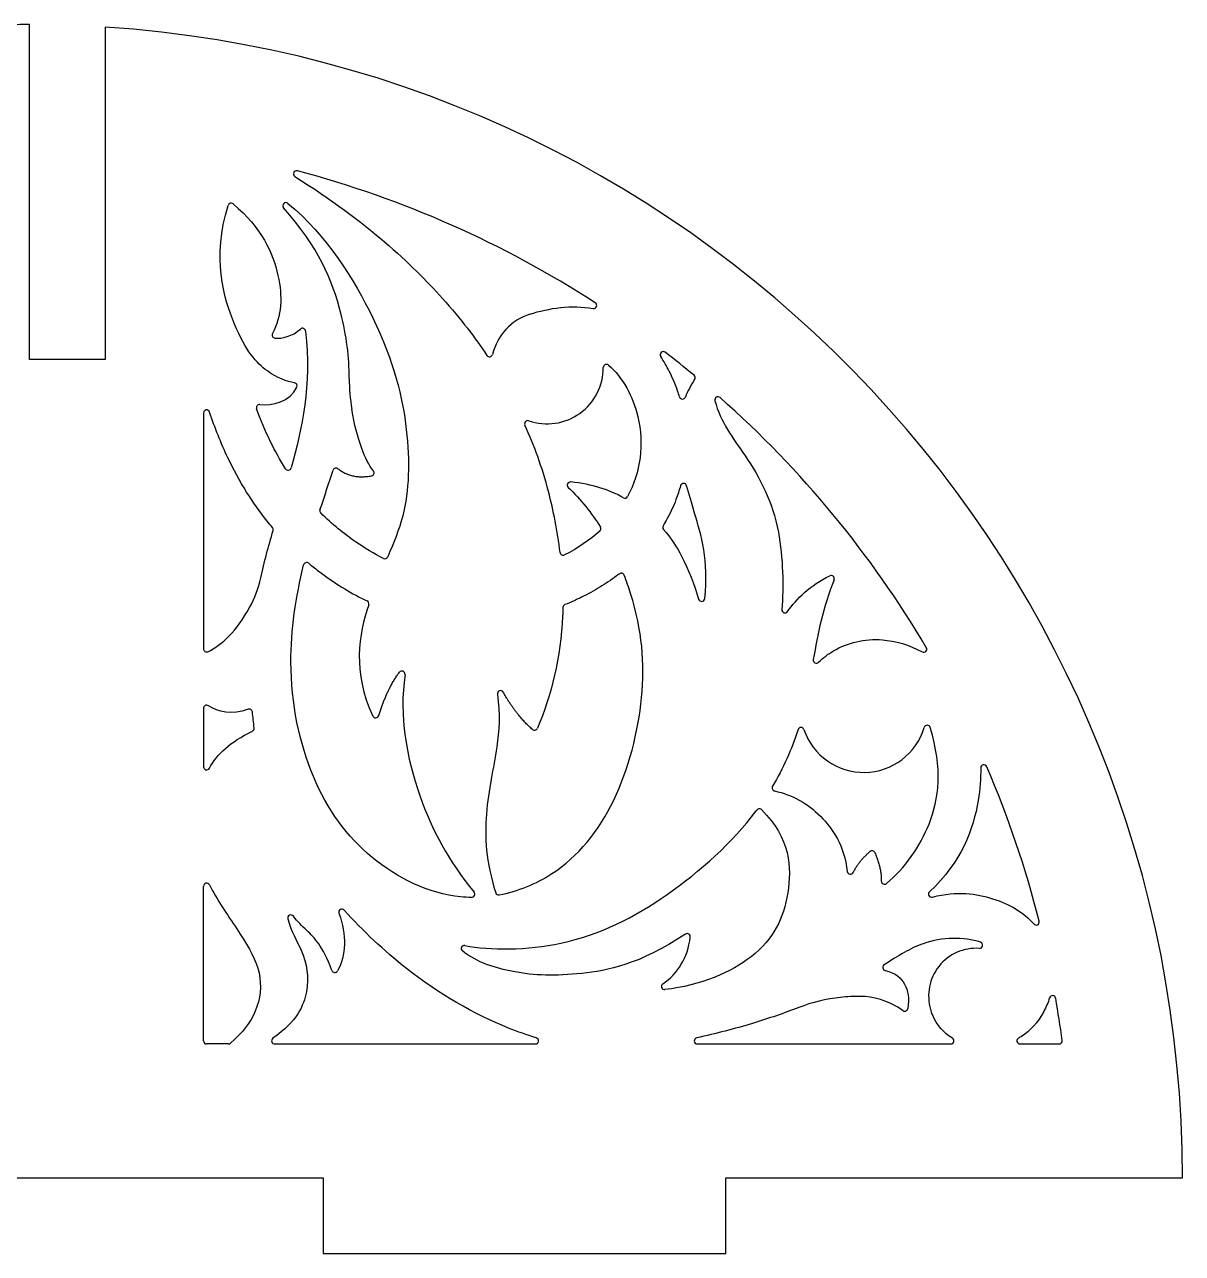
# Model space of a CAD drawing. Header units: millimetres. Extents: x -254 to 403, y -359 to 324.
# Drawn here: x 147.7 to 239.7, y -359 to -261.4 of the extents above; entities that cross this region are included whole.
import ezdxf

# ---------------------------------------------------------------- set-up
doc = ezdxf.new("R2010")
doc.units = ezdxf.units.MM
doc.header["$MEASUREMENT"] = 0
doc.layers.add('Layer 03', color=5, linetype='Continuous')

msp = doc.modelspace()

# ---------------------------------------------------------------- linework, layer by layer
at = {"layer": 'Layer 03'}
for p, q in [((148.065, -288.002), (148.065, -261.407)), ((154.065, -261.604), (154.065, -288.002)), ((154.065, -288.002), (148.065, -288.002)), ((161.882, -292.261), (161.882, -310.985)), ((161.882, -315.71), (161.882, -320.344)), ((161.882, -342.12), (161.882, -329.848)), ((163.872, -342.369), (162.131, -342.369)), ((167.544, -342.369), (188.253, -342.369)), ((201.124, -342.369), (221.254, -342.369)), ((226.755, -342.369), (229.857, -342.369)), ((127, -353.002), (171.382, -353.002)), ((171.382, -353.002), (171.382, -359.002)), ((203.382, -359.002), (203.382, -353.002)), ((203.382, -353.002), (239.659, -353.002)), ((171.382, -359.002), (203.382, -359.002))]:
    msp.add_line(p, q, dxfattribs=at)
for centre, radius, start, end in [((148.064, -353.002), 91.595, 89.99933, 93.91468), ((148.064, -353.002), 91.595, 360, 86.24343), ((169.276, -273.262), 0.249, 75.10354, 237.74734), ((148.064, -353.002), 82.763, 57.10786, 75.10354), ((164.07, -275.842), 0.249, 50.48018, 162.90689), ((168.432, -275.797), 0.249, 50.495, 221.9341), ((192.874, -283.716), 0.249, 259.52731, 57.10786), ((189.184, -288.654), 4.464, 107.86049, 166.40456), ((167.577, -286.061), 0.249, 152.9457, 264.65892), ((169.746, -285.773), 0.249, 6.48498, 132.85354), ((184.603, -287.546), 0.249, 213.37663, 346.40456), ((198.413, -287.63), 0.249, 52.39696, 213.54892), ((148.064, -353.002), 82.763, 50.36695, 52.39696), ((189.184, -288.654), 4.464, 250.93235, 0.19421), ((193.897, -288.638), 0.249, 49.43116, 180.19421), ((188.423, -289.516), 14.958, 180, 189.39809), ((200.697, -289.455), 0.249, 326.65696, 50.36695), ((169.08, -290.113), 0.249, 335.33851, 80.29552), ((166.33, -291.84), 0.249, 83.13962, 200.0552), ((199.94, -290.901), 0.249, 196.87292, 338.36984), ((202.759, -291.22), 0.249, 48.48183, 193.98978), ((148.064, -353.002), 82.763, 30.5894, 48.48183), ((162.131, -292.261), 0.249, 18.27945, 180), ((187.645, -293.108), 0.249, 70.93235, 204.33821), ((168.612, -296.547), 0.249, 212.2772, 344.51653), ((172.414, -296.877), 0.249, 52.20506, 162.49424), ((175.191, -296.999), 0.249, 280.88298, 39.00693), ((191.03, -297.981), 0.249, 84.64675, 226.16252), ((200.025, -298.095), 0.249, 14.99208, 164.44461), ((195.361, -298.768), 0.249, 241.39226, 331.91577), ((171.375, -300.015), 0.249, 161.57925, 225.0542), ((167.173, -301.509), 0.249, 343.99942, 40.34232), ((193.209, -301.45), 0.249, 311.58245, 32.3766), ((198.616, -301.342), 0.249, 148.61985, 221.55191), ((190.457, -303.306), 0.249, 186.81541, 297.10213), ((170.081, -304.381), 0.249, 50.38945, 166.18867), ((176.289, -303.583), 0.249, 243.34984, 336.75062), ((157.972, -303.499), 8.663, 330.91328, 347.63916), ((195.08, -305.226), 0.249, 20.82721, 127.60389), ((211.748, -305.403), 0.249, 338.01737, 115.96274), ((174.771, -307.41), 0.249, 341.63464, 64.37698), ((201.461, -306.968), 0.249, 195.75377, 353.61782), ((190.688, -307.707), 0.249, 111.92224, 178.85772), ((208.081, -307.889), 0.249, 175.45355, 325.01573), ((162.131, -310.985), 0.249, 180, 294.78717), ((219.095, -311.012), 0.249, 240.79403, 30.5894), ((210.579, -311.874), 0.249, 170.20356, 315.5508), ((177.645, -312.995), 0.249, 351.54228, 142.56655), ((185.478, -314.55), 0.249, 29.31526, 187.88914), ((162.131, -315.71), 0.249, 56.13614, 180), ((165.519, -316.02), 0.249, 5.39347, 110.24237), ((175.564, -316.218), 0.249, 205.28209, 342.36011), ((219.379, -317.309), 0.249, 16.74876, 163.2167), ((165.667, -317.295), 0.249, 295.7772, 7.91425), ((188.184, -317.201), 0.249, 229.21565, 336.9832), ((209.353, -317.476), 0.249, 18.69258, 162.13479), ((214.34, -315.789), 5.015, 198.69258, 343.2167), ((162.131, -320.344), 0.249, 180, 330.49273), ((223.883, -320.444), 0.249, 23.23994, 180.73651), ((148.064, -353.002), 82.763, 14.26247, 23.23994), ((207.305, -322.031), 0.249, 149.27611, 257.61134), ((206.036, -323.934), 0.249, 45.48107, 143.37652), ((214.994, -327.281), 0.249, 23.16873, 129.78858), ((213.272, -328.642), 0.249, 186.18208, 332.97303), ((162.131, -329.848), 0.249, 26.96135, 180), ((215.982, -329.438), 0.249, 178.07609, 310.61227), ((183.184, -330.479), 0.249, 269.28211, 38.76599), ((185.338, -330.283), 0.249, 198.08291, 280.96191), ((219.74, -330.461), 0.249, 133.16524, 284.99805), ((172.882, -331.908), 0.249, 42.0578, 199.57296), ((168.821, -332.369), 0.249, 37.11382, 194.69138), ((228.034, -332.674), 0.249, 220.80217, 14.26247), ((200.311, -333.848), 0.249, 352.76551, 123.47985), ((182.605, -334.787), 0.249, 78.24088, 231.90374), ((223.542, -334.526), 0.249, 266.2197, 71.53692), ((223.276, -338.546), 3.78, 86.2197, 196.68146), ((172.315, -336.438), 0.249, 200.55595, 330.9896), ((216.099, -336.281), 0.249, 122.13835, 257.47304), ((198.509, -337.805), 0.249, 125.07689, 276.72537), ((229.342, -338.775), 0.249, 9.92832, 162.53861), ((213.829, -351.5), 12.894, 95.98088, 111.12552), ((217.588, -339.519), 0.249, 234.61188, 350.01984), ((148.064, -353.002), 82.763, 7.57865, 9.92832), ((162.131, -342.12), 0.249, 180, 270), ((163.872, -342.12), 0.249, 270, 311.96866), ((167.544, -342.12), 0.249, 125.42189, 270), ((188.253, -342.12), 0.249, 270, 73.41326), ((201.124, -342.12), 0.249, 101.99168, 270), ((221.254, -342.12), 0.249, 270, 58.97298), ((226.755, -342.12), 0.249, 118.23785, 270), ((229.857, -342.12), 0.249, 270, 7.57865)]:
    msp.add_arc(centre, radius, start, end, dxfattribs=at)
for points, knots in [([(169.143, -273.472), (174.946, -277.134), (180.549, -282.442), (183.481, -286.295), (184.395, -287.683)], [657.411847, 657.411847, 657.411847, 657.411847, 667.590222, 673.842546, 673.842546, 673.842546, 673.842546]), ([(169.122, -289.868), (168.494, -289.761), (166.793, -289.105), (164.426, -286.4), (162.561, -279.9), (163.832, -275.769)], [573.713381, 573.713381, 573.713381, 573.713381, 578.844369, 584.823779, 590.641027, 590.641027, 590.641027, 590.641027]), ([(164.228, -275.65), (166.514, -277.535), (168.28, -281.54), (168.086, -284.516), (167.355, -285.948)], [541.897982, 541.897982, 541.897982, 541.897982, 548.014526, 553.98497, 553.98497, 553.98497, 553.98497]), ([(173.465, -289.516), (173.465, -287.827), (172.928, -283.605), (170.986, -279.013), (168.246, -275.963)], [805.804244, 805.804244, 805.804244, 805.804244, 811.163566, 818.971266, 818.971266, 818.971266, 818.971266]), ([(168.59, -275.605), (171.705, -278.173), (176.546, -286.022), (178.343, -293.78), (178.189, -299.711), (177, -302.559), (176.518, -303.681)], [819.71931, 819.71931, 819.71931, 819.71931, 827.661019, 837.393513, 847.126007, 852.51654, 852.51654, 852.51654, 852.51654]), ([(199.701, -290.974), (199.654, -290.817), (199.515, -290.39), (199.251, -289.703), (198.822, -288.777), (198.453, -288.141), (198.205, -287.768)], [112.78256, 112.78256, 112.78256, 112.78256, 113.274681, 114.134276, 114.998449, 116.346807, 116.346807, 116.346807, 116.346807]), ([(194.059, -288.448), (195.184, -289.412), (197.142, -293.071), (196.601, -296.972), (195.581, -298.885)], [604.447994, 604.447994, 604.447994, 604.447994, 610.853244, 619.634844, 619.634844, 619.634844, 619.634844]), ([(202.517, -291.281), (202.935, -292.956), (205.404, -296.086), (207.881, -300.751), (207.974, -306.092), (207.833, -307.87)], [21.595917, 21.595917, 21.595917, 21.595917, 26.873899, 34.104266, 39.943566, 39.943566, 39.943566, 39.943566]), ([(167.362, -301.347), (167.223, -301.183), (166.483, -300.287), (165.213, -298.493), (163.638, -295.603), (162.778, -293.424), (162.368, -292.183)], [465.101094, 465.101094, 465.101094, 465.101094, 465.751007, 468.602, 471.708672, 475.645352, 475.645352, 475.645352, 475.645352]), ([(190.21, -303.336), (190.007, -301.642), (189.267, -297.853), (188.147, -294.824), (187.418, -293.211)], [582.021513, 582.021513, 582.021513, 582.021513, 587.549154, 594.749109, 594.749109, 594.749109, 594.749109]), ([(199.785, -298.029), (199.681, -298.403), (199.387, -299.297), (198.903, -300.354), (198.518, -301.023), (198.403, -301.212)], [206.692329, 206.692329, 206.692329, 206.692329, 207.863817, 209.522037, 210.187722, 210.187722, 210.187722, 210.187722]), ([(201.709, -306.995), (202.045, -303.99), (201.134, -300.958), (200.448, -298.714), (200.266, -298.031)], [218.753599, 218.753599, 218.753599, 218.753599, 224.939971, 227.769509, 227.769509, 227.769509, 227.769509]), ([(176.178, -303.806), (175.454, -303.443), (173.825, -302.477), (172.118, -301.109), (171.199, -300.191)], [852.924078, 852.924078, 852.924078, 852.924078, 855.334843, 858.273346, 858.273346, 858.273346, 858.273346]), ([(198.429, -301.507), (199.015, -302.167), (200.004, -303.704), (200.893, -305.871), (201.221, -307.035)], [210.505948, 210.505948, 210.505948, 210.505948, 213.894546, 218.064787, 218.064787, 218.064787, 218.064787]), ([(183.181, -330.728), (182.892, -330.724), (180.058, -330.571), (174.819, -327.993), (170.169, -321.661), (168.315, -312.819), (169.217, -306.855), (169.84, -304.321)], [826.227105, 826.227105, 826.227105, 826.227105, 827.299624, 836.719137, 846.13865, 855.558164, 862.982004, 862.982004, 862.982004, 862.982004]), ([(170.24, -304.189), (170.319, -304.254), (170.688, -304.555), (171.347, -305.061), (172.501, -305.866), (173.673, -306.578), (174.576, -307.04), (174.879, -307.186)], [863.487274, 863.487274, 863.487274, 863.487274, 863.797244, 864.919342, 865.988958, 868.034246, 869.044811, 869.044811, 869.044811, 869.044811]), ([(185.385, -330.527), (186.871, -330.239), (190.699, -328.672), (194.916, -323.455), (197.17, -314.665), (196.706, -309.152), (195.5, -305.63), (195.312, -305.137)], [886.643565, 886.643565, 886.643565, 886.643565, 892.251821, 901.671336, 911.090851, 920.510365, 922.021862, 922.021862, 922.021862, 922.021862]), ([(194.928, -305.028), (194.906, -305.045), (194.458, -305.388), (193.547, -306.014), (192.349, -306.685), (191.356, -307.157), (190.841, -307.377), (190.595, -307.476)], [847.765912, 847.765912, 847.765912, 847.765912, 847.84688, 849.46727, 851.090751, 851.978992, 852.777169, 852.777169, 852.777169, 852.777169]), ([(190.439, -307.702), (190.434, -307.93), (190.321, -311.408), (189.518, -314.698), (188.414, -317.298)], [853.06923, 853.06923, 853.06923, 853.06923, 853.808445, 864.357965, 864.357965, 864.357965, 864.357965]), ([(210.757, -312.048), (211.111, -311.687), (212.599, -310.601), (215.343, -309.926), (217.961, -310.664), (218.973, -311.23)], [51.991784, 51.991784, 51.991784, 51.991784, 54.338574, 60.751401, 65.420586, 65.420586, 65.420586, 65.420586]), ([(177.892, -313.032), (177.405, -316.308), (178.601, -322.774), (181.352, -327.8), (183.378, -330.323)], [882.828769, 882.828769, 882.828769, 882.828769, 892.794112, 902.005943, 902.005943, 902.005943, 902.005943]), ([(185.231, -314.584), (185.453, -316.184), (185.254, -319.307), (184.133, -323.565), (184.303, -327.916), (185.101, -330.36)], [869.564765, 869.564765, 869.564765, 869.564765, 874.255281, 880.636651, 886.281937, 886.281937, 886.281937, 886.281937]), ([(216.144, -329.627), (217.628, -328.355), (220.079, -324.975), (220.615, -320.551), (219.618, -317.237)], [605.359036, 605.359036, 605.359036, 605.359036, 612.184455, 619.715576, 619.715576, 619.715576, 619.715576]), ([(223.634, -320.447), (223.644, -321.26), (223.425, -324.29), (222.104, -327.903), (219.57, -330.28)], [335.585095, 335.585095, 335.585095, 335.585095, 337.851375, 343.598002, 343.598002, 343.598002, 343.598002]), ([(207.251, -322.274), (208.68, -322.588), (210.863, -323.78), (212.803, -326.622), (213.024, -328.669)], [589.140693, 589.140693, 589.140693, 589.140693, 594.327441, 599.052697, 599.052697, 599.052697, 599.052697]), ([(182.656, -334.543), (184.641, -334.956), (191.101, -334.878), (198.814, -330.926), (203.906, -326.373), (205.82, -323.808), (205.836, -323.785)], [855.528369, 855.528369, 855.528369, 855.528369, 863.85448, 873.656573, 883.458666, 883.544154, 883.544154, 883.544154, 883.544154]), ([(206.211, -323.756), (208.52, -326.027), (208.727, -330.795), (206.478, -335.518), (201.429, -337.711), (198.538, -338.052)], [883.971303, 883.971303, 883.971303, 883.971303, 891.447516, 899.141663, 905.984959, 905.984959, 905.984959, 905.984959]), ([(162.353, -329.735), (162.424, -329.874), (163.119, -331.18), (164.962, -333.777), (166.632, -336.674), (166.27, -339.861), (164.985, -341.454), (164.039, -342.305)], [372.26664, 372.26664, 372.26664, 372.26664, 372.775133, 377.028076, 381.281018, 385.53396, 389.683282, 389.683282, 389.683282, 389.683282]), ([(219.805, -330.702), (221.763, -330.177), (225.024, -330.707), (227.058, -331.924), (227.846, -332.836)], [344.260497, 344.260497, 344.260497, 344.260497, 347.478697, 351.059758, 351.059758, 351.059758, 351.059758]), ([(188.324, -341.881), (187.58, -341.659), (184.12, -340.425), (178.627, -337.261), (174.533, -333.366), (173.067, -331.741)], [743.863886, 743.863886, 743.863886, 743.863886, 746.185048, 754.803728, 760.820193, 760.820193, 760.820193, 760.820193]), ([(168.581, -332.432), (168.827, -333.373), (169.965, -335.278), (170.456, -337.947), (169.307, -340.56), (167.4, -341.917)], [710.103415, 710.103415, 710.103415, 710.103415, 713.259902, 717.715498, 721.729417, 721.729417, 721.729417, 721.729417]), ([(172.082, -336.526), (171.345, -334.56), (170.274, -333.522), (169.344, -332.647), (169.02, -332.218)], [703.94758, 703.94758, 703.94758, 703.94758, 707.28276, 709.415853, 709.415853, 709.415853, 709.415853]), ([(200.173, -333.641), (196.479, -336.084), (191.394, -337.032), (186.857, -336.908), (183.625, -335.902), (182.452, -334.983)], [836.019497, 836.019497, 836.019497, 836.019497, 842.549305, 849.330502, 854.857888, 854.857888, 854.857888, 854.857888]), ([(223.621, -334.289), (222.292, -333.846), (219.397, -333.889), (217.084, -335.368), (215.967, -336.07)], [792.689243, 792.689243, 792.689243, 792.689243, 800.826816, 806.416701, 806.416701, 806.416701, 806.416701]), ([(216.045, -336.524), (216.899, -336.714), (217.752, -337.585), (217.98, -338.727), (217.833, -339.562)], [807.00721, 807.00721, 807.00721, 807.00721, 809.163238, 811.469596, 811.469596, 811.469596, 811.469596]), ([(217.444, -339.722), (216.205, -338.842), (214.43, -338.491), (213.023, -338.619), (212.485, -338.675)], [811.973158, 811.973158, 811.973158, 811.973158, 815.429832, 817.344308, 817.344308, 817.344308, 817.344308]), ([(209.181, -339.472), (208.039, -339.913), (205.475, -340.8), (202.583, -341.555), (201.072, -341.876)], [820.766061, 820.766061, 820.766061, 820.766061, 824.062865, 827.633154, 827.633154, 827.633154, 827.633154]), ([(229.104, -338.701), (228.981, -339.093), (228.411, -340.414), (227.529, -341.39), (226.715, -341.858), (226.637, -341.9)], [-159.065195, -159.065195, -159.065195, -159.065195, -157.597272, -153.757513, -153.358499, -153.358499, -153.358499, -153.358499]), ([(221.383, -341.906), (220.708, -341.501), (220.063, -340.785), (219.698, -339.772), (219.656, -339.631)], [849.226216, 849.226216, 849.226216, 849.226216, 852.541535, 853.048862, 853.048862, 853.048862, 853.048862])]:
    msp.add_open_spline(points, degree=3, knots=knots, dxfattribs=at)
for points, degree in [([(187.815, -284.405), (189.327, -283.918), (191.136, -283.648), (192.829, -283.961)], 3), ([(167.553, -286.309), (168.117, -286.362), (168.951, -286.171), (169.576, -285.591)], 3), ([(169.993, -285.745), (170.482, -290.046), (169.719, -293.485), (168.852, -296.614)], 3), ([(200.905, -289.591), (200.593, -290.065), (200.353, -290.533), (200.171, -290.993)], 3), ([(166.359, -291.592), (167.318, -291.708), (168.781, -291.362), (169.306, -290.217)], 3), ([(168.402, -296.68), (167.551, -295.333), (166.767, -293.764), (166.096, -291.925)], 3), ([(175.384, -296.842), (174.722, -296.025), (174.067, -294.383), (173.666, -291.959)], 3), ([(172.566, -296.68), (173.679, -297.543), (175.238, -297.243)], 2), ([(171.138, -299.937), (171.492, -298.876), (171.851, -297.834), (172.176, -296.802)], 3), ([(190.858, -298.16), (191.869, -299.131), (192.714, -300.204), (193.419, -301.317)], 3), ([(195.242, -298.986), (194.145, -298.388), (192.781, -297.895), (191.054, -297.733)], 3), ([(166.435, -305.353), (166.708, -304.105), (167.046, -302.854), (167.412, -301.577)], 3), ([(193.374, -301.636), (192.554, -302.364), (191.607, -302.997), (190.57, -303.528)], 3), ([(208.285, -308.032), (208.976, -307.045), (210.084, -305.936), (211.639, -305.179)], 3), ([(211.979, -305.496), (211.088, -307.702), (210.681, -309.821), (210.333, -311.831)], 3), ([(162.236, -311.211), (163.362, -310.691), (164.51, -309.568), (165.543, -307.71)], 3), ([(175.007, -307.488), (174.227, -309.84), (173.686, -312.824), (175.339, -316.324)], 3), ([(175.802, -316.293), (176.508, -314.071), (177.448, -312.844)], 2), ([(188.022, -317.39), (186.734, -316.279), (185.695, -314.428)], 2), ([(165.433, -315.786), (164.134, -316.265), (163.033, -316.016), (162.27, -315.504)], 3), ([(165.914, -317.26), (165.856, -316.846), (165.807, -316.425), (165.767, -315.996)], 3), ([(162.348, -320.466), (162.971, -319.365), (163.978, -318.387), (165.775, -317.519)], 3), ([(209.116, -317.399), (208.604, -318.989), (207.933, -320.487), (207.091, -321.904)], 3), ([(213.494, -328.756), (213.98, -327.802), (214.835, -327.09)], 2), ([(215.223, -327.183), (215.766, -328.452), (215.733, -329.43)], 2), ([(172.647, -331.991), (173.259, -333.713), (173.206, -335.345), (172.533, -336.559)], 3), ([(198.366, -337.601), (199.588, -336.743), (200.347, -335.54), (200.558, -333.88)], 3)]:
    msp.add_open_spline(points, degree=degree, dxfattribs=at)

doc.saveas('drawing.dxf')
